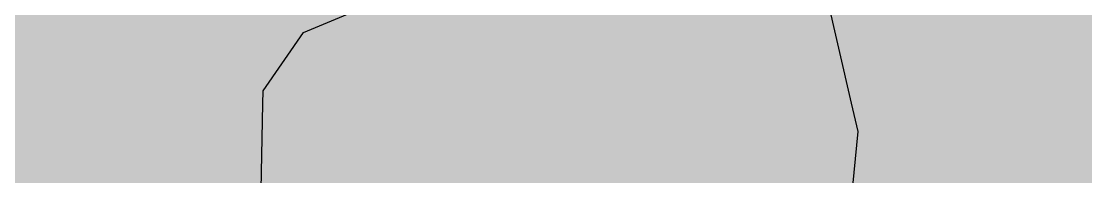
# Model space of a CAD drawing. Extents: x 560272 to 568164, y 6204780 to 6214217.
# Drawn here: x 566056.63 to 566063.83, y 6209832.11 to 6209833.16 of the extents above; entities that cross this region are included whole.
import ezdxf

# ---------------------------------------------------------------- set-up
doc = ezdxf.new("R2010")
doc.units = 0
doc.header["$LTSCALE"] = 5
doc.layers.add('ROUTE-MAP-BACKGROUND-H', color=7, linetype='Continuous', true_color=0xf0ebff)
doc.layers.add('T-WATER', color=160, linetype='Continuous')
doc.layers.add('T-WATER-H', color=133, linetype='Continuous')

msp = doc.modelspace()

# ---------------------------------------------------------------- hatches: boundary and pattern name
at = {"layer": 'ROUTE-MAP-BACKGROUND-H'}
h = msp.add_hatch(color=256, dxfattribs=at)
h.dxf.hatch_style = 1
h.paths.add_polyline_path([(565237.99, 6210345.8661), (566535.85, 6210345.7287), (566539.1026, 6209697.3772), (565234.4124, 6209697.7445)])
at = {"layer": 'T-WATER-H'}
h = msp.add_hatch(color=256, dxfattribs=at)
h.dxf.hatch_style = 1
h.paths.add_polyline_path([(566061.6174, 6209830.4298), (566060.5331, 6209831.1147), (566060.3349, 6209831.1849), (566059.3724, 6209831.2692), (566058.9097, 6209831.4107), (566058.5841, 6209831.7824), (566058.2561, 6209832.0212), (566058.2668, 6209832.598), (566058.2684, 6209832.6858), (566058.5417, 6209833.0797), (566059.6807, 6209833.5572), (566060.6487, 6209833.772), (566061.6456, 6209833.7536), (566061.8099, 6209833.6508), (566062.0702, 6209833.3468), (566062.2418, 6209832.6025), (566062.2856, 6209832.412), (566062.2038, 6209831.5824), (566062.0979, 6209831.252)])

# ---------------------------------------------------------------- linework, layer by layer
at = {"layer": 'T-WATER', "flags": 128}
msp.add_lwpolyline([(566061.6174, 6209830.4298), (566060.5331, 6209831.1147), (566060.3349, 6209831.1849), (566059.3724, 6209831.2692), (566058.9097, 6209831.4107), (566058.5841, 6209831.7824), (566058.2561, 6209832.0212), (566058.2668, 6209832.598), (566058.2684, 6209832.6858), (566058.5417, 6209833.0797), (566059.6807, 6209833.5572), (566060.6487, 6209833.772), (566061.6456, 6209833.7536), (566061.8099, 6209833.6508), (566062.0702, 6209833.3468), (566062.2418, 6209832.6025), (566062.2856, 6209832.412), (566062.2038, 6209831.5824), (566062.0979, 6209831.252), (566061.6174, 6209830.4298)], close=True, dxfattribs=at)

doc.saveas('drawing.dxf')
